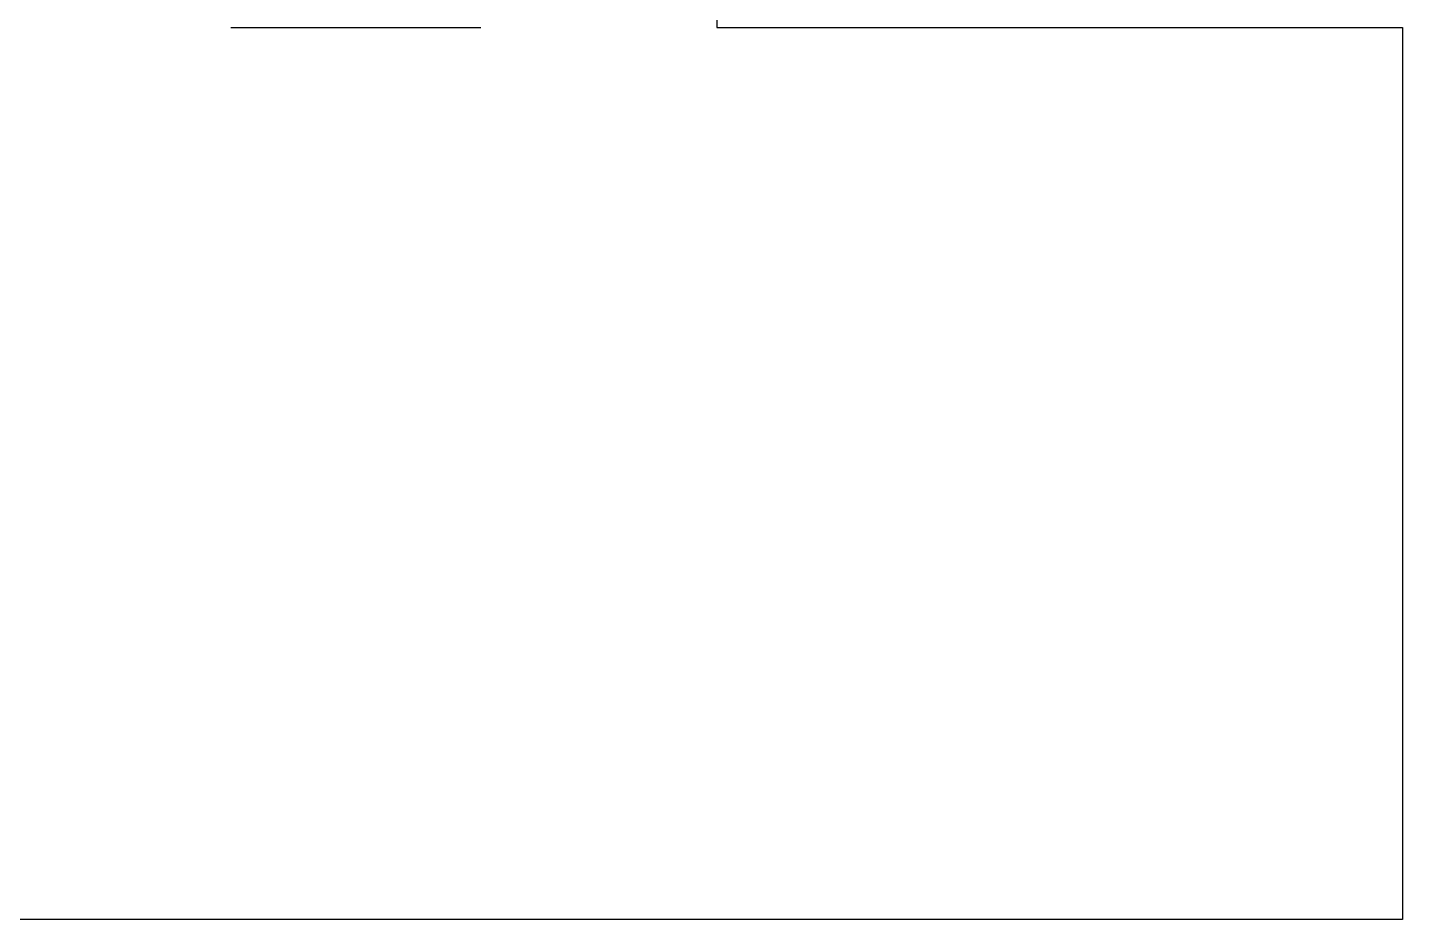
# Model space of a CAD drawing. Header units: millimetres. Extents: x 7 to 210, y 79 to 183.
# Drawn here: x 29.24 to 61.61, y 78.73 to 99.73 of the extents above; entities that cross this region are included whole.
import ezdxf

# ---------------------------------------------------------------- set-up
doc = ezdxf.new("R2010")
doc.units = ezdxf.units.MM
doc.header["$MEASUREMENT"] = 0
doc.layers.get('0').update_dxf_attribs({"linetype": 'CONTINUOUS'})

msp = doc.modelspace()

# ---------------------------------------------------------------- linework, layer by layer
at = {"color": 3}
for p, q in [((45.467, 102.922), (45.467, 99.732)), ((34.026, 99.732), (39.917, 99.732)), ((45.467, 99.732), (61.613, 99.732)), ((61.613, 99.732), (61.613, 78.732)), ((61.613, 78.732), (11.613, 78.732))]:
    msp.add_line(p, q, dxfattribs=at)

doc.saveas('drawing.dxf')
